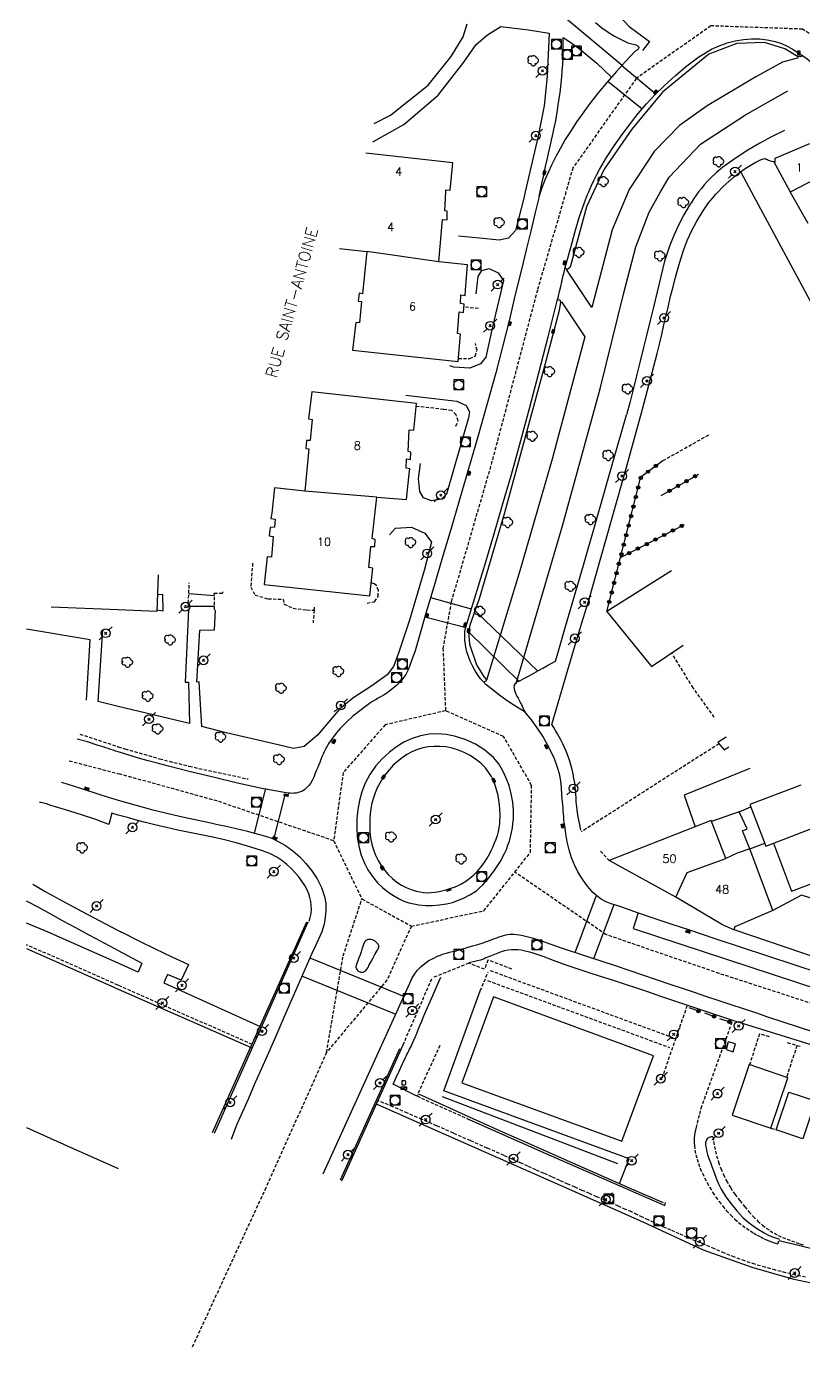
# Model space of a CAD drawing. Header units: millimetres. Extents: x 254999 to 256000, y 142999 to 144000.
# Drawn here: x 255000 to 255118.4, y 143494.7 to 143696.2 of the extents above; entities that cross this region are included whole.
import ezdxf
from ezdxf.enums import TextEntityAlignment as Align

# ---------------------------------------------------------------- set-up
doc = ezdxf.new("R2010")
doc.units = ezdxf.units.MM
doc.linetypes.add('DASHED', pattern=[0.75, 0.5, -0.25])
doc.layers.get('0').update_dxf_attribs({"linetype": 'CONTINUOUS'})
for name, color, linetype in [('W0001', 6, 'DASHED'), ('W0006', 2, 'CONTINUOUS'), ('W0008', 7, 'CONTINUOUS'), ('W0010', 4, 'CONTINUOUS'), ('W0014', 7, 'CONTINUOUS'), ('W0015', 2, 'CONTINUOUS'), ('W0020', 2, 'CONTINUOUS'), ('W0021', 2, 'CONTINUOUS'), ('W0071', 7, 'CONTINUOUS'), ('W0101', 7, 'CONTINUOUS'), ('W0104', 1, 'CONTINUOUS'), ('W0105', 7, 'CONTINUOUS'), ('W0112', 1, 'DASHED'), ('W0120', 7, 'CONTINUOUS'), ('W0214', 2, 'CONTINUOUS'), ('W0300', 7, 'CONTINUOUS'), ('W0323', 7, 'CONTINUOUS'), ('W0333', 7, 'CONTINUOUS'), ('W0401', 7, 'CONTINUOUS'), ('W0420', 7, 'CONTINUOUS'), ('W0438', 7, 'CONTINUOUS'), ('W0473', 7, 'CONTINUOUS'), ('W0511', 5, 'CONTINUOUS'), ('W0989', 7, 'CONTINUOUS'), ('W0991', 7, 'CONTINUOUS'), ('W1102', 7, 'CONTINUOUS')]:
    doc.layers.add(name, color=color, linetype=linetype)
doc.styles.get("Standard").update_dxf_attribs({"font": 'romans.shx', "width": 0.85})

# ---------------------------------------------------------------- blocks, each defined once
blk = doc.blocks.new('T420')
for p, q in [((0.75, 0.75), (-0.75, 0.75)), ((-0.75, 0.75), (-0.75, -0.75)), ((0.75, 0.75), (0.75, -0.75)), ((0.75, -0.75), (-0.75, -0.75))]:
    blk.add_line(p, q)
blk.add_ellipse((0, 0), major_axis=(-0.53, 0.53), ratio=1, start_param=3.926991, end_param=10.210176)
blk = doc.blocks.new('T473')
for p, q in [((-0.166667, 0.166667), (0.166667, -0.166667)), ((-0.166667, -0.166667), (0.166667, 0.166667)), ((0.500001, 0.500001), (1.000002, 1.000002)), ((-1.000002, -1.000002), (-0.500001, -0.500001))]:
    blk.add_line(p, q)
blk.add_ellipse((0, 0), major_axis=(0.471405, 0.471405), ratio=1, start_param=5.4977871438, end_param=11.780972451)
blk = doc.blocks.new('T300')
for p, q in [((-0.8, 0.51), (-0.86, 0.34)), ((-0.86, 0.34), (-0.86, 0.17)), ((-0.86, 0.17), (-0.74, 0.06)), ((-0.69, 0.63), (-0.8, 0.51)), ((-0.8, -0.06), (-0.74, 0.06)), ((-0.74, 0.06), (-0.69, 0.11)), ((-0.57, 0.69), (-0.69, 0.63)), ((-0.46, 0.69), (-0.57, 0.69)), ((-0.29, 0.63), (-0.46, 0.69)), ((-0.29, 0.63), (-0.17, 0.74)), ((-0.23, 0.57), (-0.29, 0.63)), ((-0.17, 0.74), (-0.06, 0.8)), ((-0.06, 0.8), (0.06, 0.8)), ((0.06, 0.8), (0.23, 0.74)), ((0.23, 0.74), (0.34, 0.63)), ((0.34, 0.63), (0.4, 0.51)), ((0.46, 0.46), (0.34, 0.46)), ((0.4, 0.51), (0.4, 0.46)), ((0.57, 0.4), (0.46, 0.46)), ((0.57, 0.4), (0.69, 0.29)), ((0.69, 0.29), (0.74, 0.17)), ((0.74, 0.06), (0.69, -0.17)), ((0.74, 0.17), (0.74, 0.06)), ((-0.8, -0.17), (-0.8, -0.06)), ((-0.8, -0.23), (-0.8, -0.17)), ((-0.74, -0.34), (-0.8, -0.23)), ((-0.69, -0.4), (-0.74, -0.34)), ((-0.51, -0.46), (-0.69, -0.4)), ((-0.4, -0.46), (-0.51, -0.46)), ((-0.4, -0.46), (-0.34, -0.46)), ((-0.34, -0.46), (-0.34, -0.4)), ((-0.34, -0.51), (-0.34, -0.46)), ((-0.29, -0.63), (-0.34, -0.51)), ((-0.17, -0.74), (-0.29, -0.63)), ((-0.06, -0.8), (-0.17, -0.74)), ((0.06, -0.8), (-0.06, -0.8)), ((0.17, -0.74), (0.06, -0.8)), ((0.23, -0.69), (0.17, -0.74)), ((0.29, -0.46), (0.23, -0.46)), ((0.29, -0.63), (0.23, -0.69)), ((0.46, -0.4), (0.29, -0.46)), ((0.34, -0.51), (0.29, -0.63)), ((0.34, -0.51), (0.34, -0.46)), ((0.57, -0.34), (0.46, -0.4)), ((0.63, -0.29), (0.57, -0.34)), ((0.69, -0.17), (0.63, -0.29))]:
    blk.add_line(p, q)
blk = doc.blocks.new('T401')
for p, q in [((-0.3, 0.3), (0, 0.3)), ((-0.3, -0.25), (-0.3, 0.3)), ((-0.3, 0.15), (0, 0.15)), ((-0.3, 0), (0, 0)), ((0, 0.3), (0, -0.25)), ((-0.3, -0.15), (0, -0.15)), ((-0.3, -0.25), (-0.3, -0.3)), ((-0.3, -0.3), (0, -0.3)), ((0, -0.3), (0, -0.25))]:
    blk.add_line(p, q)
blk = doc.blocks.new('T438')
for p, q in [((-0.4, 0.2), (0.4, 0.2)), ((-0.4, -0.2), (-0.4, 0.2)), ((0.15, 1.1), (-0.3, 1.1)), ((-0.3, 1.1), (-0.3, 0.5)), ((-0.3, 0.5), (0.15, 0.5)), ((0.3, 0.65), (0.3, 0.95)), ((0.4, 0.2), (0.4, -0.2))]:
    blk.add_line(p, q)
at = {"flags": 128}
for points in [[(-0.4, -0.2), (0.4, 0.2)], [(0.4, -0.2), (-0.4, -0.2)]]:
    blk.add_lwpolyline(points, dxfattribs=at)
for centre, major_axis, start_param, end_param in [((0.15, 0.95), (0.106, -0.106), 0.785398, 2.356194), ((0.15, 0.65), (0.106, 0.106), 3.926991, 5.497787)]:
    blk.add_ellipse(centre, major_axis=major_axis, ratio=1, start_param=start_param, end_param=end_param)
blk = doc.blocks.new('t323o')
at = {"color": 0, "linetype": 'Continuous'}
for radius in [0.25, 0.15]:
    blk.add_circle((0, 0), radius, dxfattribs=at)

msp = doc.modelspace()

# ---------------------------------------------------------------- linework, layer by layer
at = {"layer": 'W0001'}
for points in [[(255104.29, 143696.32), (255092.93, 143688.3), (255083.28, 143674.69), (255082.21, 143671)], [(255138.42, 143671), (255131.83, 143681.68), (255125, 143691.61), (255118.24, 143695.82), (255104.29, 143696.32)], [(255082.21, 143671), (255077.86, 143656.04), (255070.74, 143629.17), (255064.73, 143608.53), (255063.47, 143601.46), (255063.86, 143591.91)], [(255063.86, 143591.91), (255054.69, 143589.78), (255048.26, 143582.5), (255046.82, 143572.1)], [(255074.41, 143567.32), (255076.8, 143570.32), (255076.98, 143580.54), (255072.72, 143588), (255063.86, 143591.91)], [(255006.53, 143584.29), (255014, 143582.32)], [(255046.82, 143572.1), (255029.05, 143578.16), (255014, 143582.32)], [(255046.82, 143572.1), (255051.12, 143563.22)], [(255058.66, 143559.09), (255069.7, 143561.41), (255074.41, 143567.32)], [(255234.77, 143533.41), (255215.17, 143532.55), (255194.76, 143531.58), (255179.93, 143531.28), (255160.96, 143534.05), (255134.12, 143542.58), (255105.56, 143551.87), (255088.31, 143557.79), (255074.41, 143567.32)], [(255045.73, 143539.83), (255048.26, 143554.56), (255051.12, 143563.22)], [(255051.12, 143563.22), (255058.66, 143559.09)], [(255058.66, 143559.09), (255054.93, 143550.86), (255045.73, 143539.83)], [(255045.73, 143539.83), (255036.48, 143519.21), (255025.16, 143494.69)]]:
    msp.add_lwpolyline(points, dxfattribs=at)
at = {"layer": 'W0006'}
for points in [[(255117.65, 143691.47), (255115.22, 143690.81), (255111.15, 143688.54), (255103.73, 143684.15), (255099.53, 143681.11), (255095.65, 143677.15), (255091.83, 143671.36), (255091.68, 143671)], [(255096.64, 143671), (255097.92, 143673.26), (255102.71, 143678.28), (255109.58, 143682.75), (255116.04, 143686.41)], [(255074.65, 143596.07), (255081.69, 143620.1), (255087.43, 143641), (255091.01, 143655.6), (255092.88, 143662.62), (255094.91, 143667.94), (255096.64, 143671)], [(255091.68, 143671), (255089.26, 143665.23), (255086.15, 143653.4)], [(255086.15, 143653.4), (255082.31, 143659.16)], [(255081.54, 143654.27), (255085.08, 143648.9)], [(255085.08, 143648.9), (255080.11, 143630.25), (255075.17, 143613.23), (255070.09, 143596.59)]]:
    msp.add_lwpolyline(points, dxfattribs=at)
at = {"layer": 'W0008'}
for points in [[(255086.71, 143696.81), (255087.7, 143696.03), (255088.63, 143695.37), (255089.61, 143694.77), (255090.61, 143694.23), (255091.64, 143693.73), (255091.84, 143693.66), (255092.04, 143693.61), (255092.24, 143693.57), (255092.45, 143693.53), (255092.66, 143693.49), (255092.87, 143693.42), (255093.07, 143693.33), (255093.24, 143693.19), (255093.28, 143693.15), (255093.31, 143693.11), (255093.33, 143693.05), (255093.33, 143692.99), (255093.29, 143692.88), (255093.23, 143692.79), (255093.15, 143692.71), (255093.06, 143692.64), (255092.98, 143692.59), (255092.89, 143692.54), (255092.8, 143692.48), (255092.73, 143692.41), (255091.28, 143690.89), (255089.86, 143689.33), (255088.47, 143687.74), (255087.13, 143686.12), (255086.01, 143684.69), (255084.93, 143683.24), (255083.88, 143681.76), (255082.89, 143680.24), (255082.11, 143678.98), (255081.38, 143677.7), (255080.68, 143676.4), (255080.02, 143675.08), (255079.56, 143674.08), (255079.12, 143673.06), (255078.71, 143672.04), (255078.33, 143671)], [(255085.68, 143671), (255086.06, 143671.87), (255086.46, 143672.73), (255086.89, 143673.58), (255087.34, 143674.42), (255088.41, 143676.24), (255089.55, 143678.01), (255090.76, 143679.74), (255092.03, 143681.43), (255093.24, 143682.96), (255094.5, 143684.45), (255095.83, 143685.88), (255097.22, 143687.25), (255098.89, 143688.77), (255100.62, 143690.24), (255102.45, 143691.59), (255104.41, 143692.75), (255105.57, 143693.29), (255106.77, 143693.72), (255108.01, 143694.05), (255109.27, 143694.26), (255110.48, 143694.34), (255111.69, 143694.33), (255112.9, 143694.19), (255114.09, 143693.93), (255115.08, 143693.61), (255116.04, 143693.19), (255116.94, 143692.67), (255117.79, 143692.07)], [(255117.79, 143692.07), (255118.4, 143691.69), (255118.98, 143691.27), (255119.54, 143690.83), (255120.08, 143690.36), (255121.77, 143688.71), (255123.37, 143686.98), (255124.88, 143685.16), (255126.29, 143683.27), (255133.75, 143671)], [(255069.84, 143614.12), (255071.2, 143618.71), (255072.56, 143623.31), (255073.9, 143627.92), (255075.19, 143632.53), (255076.66, 143637.99), (255078.09, 143643.45), (255079.49, 143648.93), (255080.88, 143654.4), (255081.06, 143655.13), (255081.23, 143655.85), (255081.41, 143656.58), (255081.58, 143657.31), (255081.76, 143658.04), (255081.94, 143658.77), (255082.12, 143659.49), (255082.32, 143660.21), (255082.94, 143662.52), (255083.57, 143664.83), (255084.25, 143667.12), (255085.03, 143669.38), (255085.19, 143669.79), (255085.35, 143670.2), (255085.51, 143670.6), (255085.68, 143671)], [(255078.33, 143671), (255078.22, 143670.69)], [(255066.9, 143604.52), (255069.84, 143614.12)], [(255075.98, 143591.69), (255074.67, 143592.5), (255073.4, 143593.35), (255072.15, 143594.25), (255070.94, 143595.19), (255070.48, 143595.56), (255070.03, 143595.94), (255069.6, 143596.35), (255069.21, 143596.79), (255068.74, 143597.42), (255068.32, 143598.08), (255067.95, 143598.77), (255067.63, 143599.48), (255067.36, 143600.18), (255067.13, 143600.9), (255066.96, 143601.63), (255066.84, 143602.37), (255066.82, 143602.64), (255066.8, 143602.91), (255066.79, 143603.18), (255066.8, 143603.45), (255066.81, 143603.72), (255066.83, 143603.99), (255066.86, 143604.25), (255066.9, 143604.52)]]:
    msp.add_lwpolyline(points, dxfattribs=at)
at = {"layer": 'W0010'}
for points in [[(255042.87, 143559.7), (255028.61, 143527.45)], [(255056.86, 143540.4), (255047.8, 143520.37)], [(255097.09, 143516.91), (255091.91, 143519.16), (255086.73, 143521.42), (255081.56, 143523.69), (255076.39, 143525.98), (255072.24, 143527.83), (255068.09, 143529.7), (255063.95, 143531.57), (255059.81, 143533.46)]]:
    msp.add_lwpolyline(points, dxfattribs=at)
at = {"layer": 'W0014'}
for points in [[(255090.78, 143690.29), (255081.86, 143697.75)], [(255052.76, 143678.64), (255057.53, 143681.29), (255062.74, 143685.74), (255066.65, 143690.77), (255068.55, 143693.5), (255070.28, 143694.95), (255072.28, 143696.23), (255076.53, 143695.71), (255079.68, 143695.2), (255079.35, 143688.67), (255078.87, 143684.12), (255077.93, 143679.29), (255076.02, 143671)], [(255052.99, 143681.43), (255055.49, 143682.71), (255061.22, 143687.3), (255064.71, 143691.63), (255066.55, 143694.67), (255067.18, 143696.62)], [(255078.27, 143671), (255078.55, 143672.29), (255078.82, 143673.58), (255079.1, 143674.86), (255079.38, 143676.15), (255079.54, 143676.84), (255079.7, 143677.52), (255079.86, 143678.21), (255080.02, 143678.89), (255080.18, 143679.58), (255080.34, 143680.27), (255080.48, 143680.96), (255080.61, 143681.65), (255080.87, 143683.13), (255081.1, 143684.62), (255081.31, 143686.11), (255081.48, 143687.6), (255081.58, 143688.55), (255081.66, 143689.49), (255081.72, 143690.44), (255081.77, 143691.39), (255081.79, 143692.18), (255081.8, 143692.98), (255081.8, 143693.77), (255081.78, 143694.56)], [(255081.78, 143694.56), (255082.49, 143694.1), (255083.18, 143693.62), (255083.86, 143693.12), (255084.53, 143692.6), (255085.73, 143691.62), (255086.9, 143690.61), (255088.04, 143689.56), (255089.16, 143688.49)], [(255115.54, 143680.37), (255113.64, 143679.43), (255111.77, 143678.43), (255109.95, 143677.35), (255108.17, 143676.21), (255107.14, 143675.5), (255106.12, 143674.76), (255105.15, 143673.97), (255104.23, 143673.11), (255103.75, 143672.61), (255103.29, 143672.09), (255102.85, 143671.55), (255102.42, 143671)], [(255105.39, 143671), (255106.19, 143671.82), (255107.04, 143672.6), (255107.91, 143673.34), (255108.81, 143674.05), (255109.54, 143674.57), (255110.29, 143675.05), (255111.07, 143675.48), (255111.87, 143675.88), (255112.01, 143675.94), (255112.16, 143676.01), (255112.32, 143676.06), (255112.48, 143676.08), (255112.56, 143676.07), (255112.65, 143676.05), (255112.72, 143676.01), (255112.8, 143675.98), (255112.87, 143675.94), (255112.94, 143675.9), (255113.01, 143675.86), (255113.08, 143675.83), (255113.35, 143675.75), (255113.61, 143675.68), (255113.88, 143675.62), (255114.15, 143675.57)], [(255076.02, 143671), (255075.8, 143670.05), (255074.54, 143665.13), (255073.47, 143663.98), (255072.05, 143663.63), (255069.02, 143663.95), (255065.83, 143664.24)], [(255078.14, 143670.36), (255078.27, 143671)], [(255080.06, 143589.83), (255080.67, 143591.91), (255081.29, 143593.99), (255081.91, 143596.07), (255082.52, 143598.15), (255083.59, 143601.74), (255084.66, 143605.33), (255085.73, 143608.93), (255086.77, 143612.53), (255089.17, 143620.97), (255091.54, 143629.42), (255093.86, 143637.88), (255096.1, 143646.36), (255096.47, 143647.81), (255096.81, 143649.26), (255097.15, 143650.72), (255097.48, 143652.18), (255097.82, 143653.64), (255098.17, 143655.09), (255098.53, 143656.54), (255098.92, 143657.99), (255099.32, 143659.41), (255099.72, 143660.83), (255100.17, 143662.25), (255100.71, 143663.62), (255101.4, 143665.11), (255102.15, 143666.57), (255103, 143667.98), (255103.95, 143669.32), (255104.29, 143669.76), (255104.65, 143670.18), (255105.01, 143670.59), (255105.39, 143671)], [(255102.42, 143671), (255102.07, 143670.51), (255101.72, 143670.01), (255101.39, 143669.5), (255101.06, 143668.99), (255100.18, 143667.49), (255099.37, 143665.95), (255098.64, 143664.36), (255097.99, 143662.75), (255097.24, 143660.46), (255096.65, 143658.13), (255096.13, 143655.78), (255095.57, 143653.45), (255095.05, 143651.4), (255094.54, 143649.34), (255094.04, 143647.28), (255093.53, 143645.22), (255093.03, 143643.17), (255092.51, 143641.11), (255091.98, 143639.06), (255091.44, 143637.01)], [(255078.22, 143670.69), (255077.54, 143667.86), (255076.86, 143665.03), (255076.17, 143662.2), (255075.48, 143659.36), (255074.5, 143655.37), (255073.54, 143651.38), (255072.55, 143647.39), (255071.51, 143643.42), (255070.17, 143638.53), (255068.77, 143633.65), (255067.35, 143628.79), (255065.92, 143623.92), (255064.65, 143619.54), (255063.36, 143615.17), (255062.07, 143610.79), (255060.76, 143606.42), (255060.25, 143604.63), (255059.75, 143602.83), (255059.22, 143601.04), (255058.59, 143599.28), (255058.35, 143598.66), (255058.1, 143598.04), (255057.8, 143597.44), (255057.43, 143596.87), (255056.97, 143596.32), (255056.45, 143595.82), (255055.89, 143595.36), (255055.33, 143594.92), (255054.91, 143594.62), (255054.49, 143594.34), (255054.05, 143594.08), (255053.61, 143593.82), (255053.17, 143593.57), (255052.73, 143593.31), (255052.3, 143593.03), (255051.88, 143592.74), (255050.81, 143591.92), (255049.76, 143591.07), (255048.75, 143590.18), (255047.81, 143589.21), (255047.2, 143588.49), (255046.63, 143587.74), (255046.1, 143586.96), (255045.62, 143586.15), (255045.4, 143585.74), (255045.21, 143585.32), (255045.03, 143584.89), (255044.86, 143584.46), (255044.69, 143584.03), (255044.53, 143583.59), (255044.36, 143583.16), (255044.17, 143582.74), (255043.97, 143582.26), (255043.77, 143581.78), (255043.55, 143581.3), (255043.27, 143580.85), (255043.01, 143580.52), (255042.73, 143580.2), (255042.41, 143579.92), (255042.05, 143579.68), (255041.74, 143579.54), (255041.41, 143579.44), (255041.08, 143579.37), (255040.74, 143579.33), (255040.46, 143579.32), (255040.17, 143579.34), (255039.88, 143579.37), (255039.6, 143579.42), (255035.86, 143580.07), (255032.16, 143580.88), (255028.47, 143581.78), (255024.8, 143582.68), (255023.23, 143583.06), (255021.67, 143583.45), (255020.12, 143583.85), (255018.57, 143584.28), (255017.42, 143584.61), (255016.28, 143584.95), (255015.14, 143585.3), (255014, 143585.66)], [(255068.53, 143655.48), (255068.82, 143658.1), (255069.4, 143659.05), (255070.51, 143659.35), (255071.9, 143658.67), (255072.69, 143657.49), (255071.04, 143650.45), (255069.98, 143645.83), (255069.17, 143644.81), (255067.55, 143644.14), (255065.15, 143644.27), (255064.52, 143644.49)], [(255057.81, 143640.02), (255065.59, 143639.13), (255067.02, 143638.45), (255067.51, 143637.48), (255067.38, 143636.57), (255065.2, 143628.98), (255064, 143624.91), (255063.26, 143624.17), (255061.71, 143623.91), (255060.53, 143624.37), (255059.95, 143625.36), (255059.75, 143627.29), (255060.04, 143629.61)], [(255080.61, 143599.46), (255081.13, 143601.22), (255081.64, 143602.98), (255082.16, 143604.74), (255082.67, 143606.5), (255084.87, 143614.13), (255087.07, 143621.75), (255089.26, 143629.38), (255091.44, 143637.01)], [(255055.32, 143618.71), (255056.26, 143619.73), (255058.66, 143619.9), (255060.7, 143618.97), (255061.71, 143617.6), (255060.6, 143613.31), (255058.39, 143605.7), (255056.65, 143600.52), (255055.91, 143598.68), (255054.95, 143597.39), (255052.63, 143595.7), (255049.76, 143593.81), (255047.73, 143592.17), (255044.37, 143588.21), (255042.32, 143586.45), (255040.72, 143586.16), (255037.48, 143586.92), (255030.42, 143588.55), (255026.71, 143589.53), (255026.34, 143596.3), (255025.96, 143596.29), (255026.44, 143604.19), (255028.67, 143604.27), (255028.82, 143607.24)], [(255024.7, 143607.3), (255024.17, 143596.28), (255024.67, 143596.25), (255024.87, 143589.99), (255014, 143592.58)], [(255014, 143592.58), (255010.92, 143593.31), (255011.64, 143604.27)], [(255075.18, 143596.46), (255075.89, 143596.86), (255076.61, 143597.25), (255077.32, 143597.64), (255078.03, 143598.04), (255078.68, 143598.39), (255079.32, 143598.75), (255079.96, 143599.11), (255080.61, 143599.46)], [(255075.18, 143596.46), (255074.91, 143596.4), (255074.66, 143596.26), (255074.46, 143596.06), (255074.32, 143595.82), (255074.26, 143595.54), (255074.3, 143595.26), (255074.38, 143595), (255074.46, 143594.76), (255074.59, 143594.44), (255074.75, 143594.13), (255074.92, 143593.84), (255075.08, 143593.55), (255075.2, 143593.32), (255075.31, 143593.08), (255075.42, 143592.85), (255075.52, 143592.62), (255075.63, 143592.38), (255075.74, 143592.15), (255075.85, 143591.92), (255075.98, 143591.69)], [(255120.98, 143551.84), (255116.97, 143553.17), (255112.96, 143554.5), (255108.95, 143555.83), (255104.94, 143557.16), (255100.93, 143558.5), (255098.38, 143559.35), (255095.83, 143560.2), (255093.29, 143561.06), (255090.75, 143561.96), (255089.95, 143562.23), (255089.13, 143562.49), (255088.32, 143562.8), (255087.57, 143563.2), (255086.92, 143563.68), (255086.33, 143564.22), (255085.8, 143564.81), (255085.3, 143565.43), (255084.63, 143566.38), (255084.03, 143567.37), (255083.51, 143568.41), (255083.07, 143569.48), (255082.69, 143570.69), (255082.42, 143571.92), (255082.21, 143573.16), (255082.02, 143574.4), (255081.96, 143574.86), (255081.91, 143575.31), (255081.87, 143575.77), (255081.83, 143576.22), (255081.8, 143576.68), (255081.77, 143577.13), (255081.73, 143577.59), (255081.69, 143578.04), (255081.6, 143579.1), (255081.53, 143580.17), (255081.41, 143581.23), (255081.21, 143582.28), (255080.87, 143583.44), (255080.46, 143584.57), (255079.97, 143585.67), (255079.42, 143586.74), (255078.67, 143588.05), (255077.84, 143589.31), (255076.94, 143590.53), (255075.98, 143591.69)], [(255084.5, 143573.72), (255084.31, 143574.6), (255084.14, 143575.48), (255083.99, 143576.37), (255083.86, 143577.26), (255083.82, 143577.63), (255083.79, 143578.01), (255083.77, 143578.38), (255083.75, 143578.75), (255083.73, 143579.12), (255083.71, 143579.49), (255083.68, 143579.87), (255083.64, 143580.24), (255083.55, 143580.92), (255083.44, 143581.6), (255083.31, 143582.28), (255083.15, 143582.96), (255082.96, 143583.67), (255082.75, 143584.37), (255082.51, 143585.07), (255082.24, 143585.76), (255082, 143586.32), (255081.74, 143586.87), (255081.46, 143587.4), (255081.18, 143587.94), (255080.91, 143588.42), (255080.64, 143588.89), (255080.35, 143589.36), (255080.06, 143589.83)], [(255014, 143585.66), (255013.62, 143585.78), (255013.23, 143585.9), (255012.85, 143586.03), (255012.47, 143586.15), (255012.09, 143586.27), (255011.71, 143586.39), (255011.32, 143586.51), (255010.94, 143586.63), (255009.28, 143587.16), (255007.72, 143587.56)], [(255005.34, 143581.02), (255005.34, 143581.02), (255005.34, 143581.02), (255008.26, 143580.09), (255011.35, 143579.12), (255012.01, 143578.91), (255012.67, 143578.71), (255013.34, 143578.51), (255014, 143578.31)], [(255014, 143578.31), (255015.26, 143577.94), (255016.53, 143577.57), (255017.8, 143577.22), (255019.08, 143576.88), (255021.2, 143576.35), (255023.34, 143575.87), (255025.48, 143575.4), (255027.62, 143574.92), (255028.49, 143574.72), (255029.36, 143574.53), (255030.23, 143574.35), (255031.1, 143574.16), (255031.97, 143573.97), (255032.84, 143573.77), (255033.71, 143573.55), (255034.57, 143573.32), (255035.5, 143573.06), (255036.45, 143572.79), (255037.38, 143572.47), (255038.27, 143572.06), (255039.46, 143571.35), (255040.58, 143570.55), (255041.64, 143569.65), (255042.59, 143568.65), (255043.49, 143567.51), (255044.29, 143566.3), (255044.95, 143564.99), (255045.42, 143563.6), (255045.6, 143562.54), (255045.62, 143561.47), (255045.53, 143560.42), (255045.35, 143559.38), (255045, 143558.21), (255044.52, 143557.09), (255043.99, 143556), (255043.49, 143554.91), (255042.79, 143553.28), (255042.08, 143551.65), (255041.37, 143550.02), (255040.65, 143548.4)], [(255013, 143576.28), (255012.57, 143574.59)], [(255014, 143576), (255013, 143576.28)], [(255043.1, 143559.82), (255043.26, 143560.41), (255043.37, 143561), (255043.42, 143561.61), (255043.41, 143562.21), (255043.34, 143562.83), (255043.2, 143563.43), (255043.01, 143564.02), (255042.78, 143564.6), (255042.41, 143565.3), (255041.98, 143565.96), (255041.49, 143566.58), (255040.98, 143567.18), (255040.34, 143567.85), (255039.66, 143568.49), (255038.94, 143569.07), (255038.16, 143569.58), (255037.09, 143570.13), (255035.97, 143570.57), (255034.83, 143570.93), (255033.69, 143571.27), (255031.94, 143571.77), (255030.18, 143572.22), (255028.41, 143572.62), (255026.64, 143573), (255024.86, 143573.36), (255023.09, 143573.73), (255021.32, 143574.12), (255019.55, 143574.54), (255018.16, 143574.89), (255016.77, 143575.25), (255015.38, 143575.62), (255014, 143576)], [(255058.4, 143550.4), (255058.71, 143551.11), (255059.13, 143551.76), (255059.61, 143552.36), (255060.13, 143552.91), (255060.7, 143553.4), (255061.32, 143553.82), (255061.98, 143554.17), (255062.65, 143554.49), (255063.1, 143554.68), (255063.55, 143554.84), (255064.02, 143554.98), (255064.49, 143555.1), (255064.95, 143555.21), (255065.42, 143555.33), (255065.89, 143555.45), (255066.35, 143555.58), (255067.17, 143555.82), (255067.98, 143556.06), (255068.79, 143556.3), (255069.6, 143556.56), (255069.95, 143556.68), (255070.3, 143556.8), (255070.65, 143556.93), (255070.99, 143557.06), (255071.34, 143557.19), (255071.68, 143557.32), (255072.03, 143557.44), (255072.39, 143557.55), (255072.71, 143557.64), (255073.04, 143557.74), (255073.37, 143557.81), (255073.71, 143557.85), (255074.2, 143557.86), (255074.68, 143557.82), (255075.16, 143557.75), (255075.63, 143557.66), (255077.08, 143557.3), (255078.5, 143556.84), (255079.91, 143556.33), (255081.32, 143555.85), (255085.5, 143554.47), (255089.69, 143553.08), (255093.87, 143551.67), (255098.04, 143550.25), (255099.9, 143549.62), (255101.76, 143549), (255103.63, 143548.38), (255105.49, 143547.77), (255107.36, 143547.16), (255109.22, 143546.53), (255111.08, 143545.9), (255112.93, 143545.24)], [(255096.67, 143548.37), (255094.84, 143549.01), (255093, 143549.63), (255091.16, 143550.24), (255089.31, 143550.84), (255087.46, 143551.43), (255085.61, 143552.03), (255083.77, 143552.63), (255081.92, 143553.25), (255080.32, 143553.84), (255078.72, 143554.46), (255077.08, 143555.02), (255075.4, 143555.41), (255074.9, 143555.47), (255074.4, 143555.49), (255073.9, 143555.47), (255073.4, 143555.41), (255072.87, 143555.3), (255072.35, 143555.14), (255071.85, 143554.96), (255071.34, 143554.78), (255071.07, 143554.68), (255070.8, 143554.57), (255070.54, 143554.46), (255070.28, 143554.35), (255070.01, 143554.23), (255069.75, 143554.12), (255069.48, 143554.02), (255069.2, 143553.92), (255068.76, 143553.79), (255068.32, 143553.67), (255067.87, 143553.57), (255067.42, 143553.49)], [(255045.24, 143521.33), (255045.24, 143521.33), (255054.68, 143542.11), (255058.4, 143550.4)], [(255040.65, 143548.4), (255039.4, 143545.53), (255038.14, 143542.65), (255036.89, 143539.78), (255035.62, 143536.91), (255034.72, 143534.87), (255033.82, 143532.83), (255032.91, 143530.79), (255032.01, 143528.76), (255031.2, 143526.57)], [(255126.81, 143538.75), (255107.64, 143544.69), (255096.67, 143548.37)], [(255112.93, 143545.24), (255126.8, 143540.72)]]:
    msp.add_lwpolyline(points, dxfattribs=at)
msp.add_lwpolyline([(255068.71, 143567.47), (255069.25, 143568.09), (255069.74, 143568.75), (255070.19, 143569.44), (255070.59, 143570.16), (255070.86, 143570.7), (255071.11, 143571.24), (255071.35, 143571.79), (255071.57, 143572.35), (255071.76, 143572.92), (255071.93, 143573.5), (255072.05, 143574.09), (255072.14, 143574.69), (255072.21, 143576.14), (255072.11, 143577.59), (255071.86, 143579.02), (255071.48, 143580.42), (255071.2, 143581.17), (255070.85, 143581.89), (255070.43, 143582.57), (255069.94, 143583.21), (255069.23, 143583.92), (255068.44, 143584.55), (255067.6, 143585.1), (255066.71, 143585.56), (255065.82, 143585.93), (255064.9, 143586.2), (255063.95, 143586.39), (255062.99, 143586.49), (255062.13, 143586.49), (255061.26, 143586.41), (255060.41, 143586.25), (255059.58, 143586), (255058.75, 143585.66), (255057.97, 143585.23), (255057.23, 143584.73), (255056.53, 143584.18), (255055.89, 143583.61), (255055.3, 143582.98), (255054.76, 143582.31), (255054.26, 143581.61), (255053.83, 143580.9), (255053.46, 143580.17), (255053.14, 143579.41), (255052.87, 143578.63), (255052.65, 143577.82), (255052.49, 143576.99), (255052.38, 143576.16), (255052.32, 143575.32), (255052.31, 143574.38), (255052.35, 143573.44), (255052.45, 143572.5), (255052.64, 143571.58), (255052.89, 143570.73), (255053.21, 143569.9), (255053.59, 143569.1), (255054.05, 143568.34), (255054.56, 143567.62), (255055.13, 143566.95), (255055.76, 143566.33), (255056.45, 143565.77), (255057.14, 143565.33), (255057.86, 143564.96), (255058.62, 143564.65), (255059.39, 143564.41), (255059.94, 143564.29), (255060.5, 143564.21), (255061.07, 143564.18), (255061.63, 143564.19), (255062.26, 143564.25), (255062.89, 143564.36), (255063.51, 143564.5), (255064.12, 143564.67), (255064.68, 143564.85), (255065.24, 143565.04), (255065.78, 143565.26), (255066.31, 143565.54), (255066.96, 143565.95), (255067.58, 143566.42), (255068.16, 143566.92)], close=True, dxfattribs=at)
at = {"layer": 'W0015'}
for points in [[(255069.55, 143565.4), (255070.51, 143566.49), (255071.4, 143567.64), (255072.2, 143568.86), (255072.87, 143570.15), (255073.14, 143570.78), (255073.38, 143571.41), (255073.59, 143572.06), (255073.78, 143572.71), (255073.93, 143573.38), (255074.05, 143574.05), (255074.14, 143574.72), (255074.2, 143575.4), (255074.21, 143576.7), (255074.11, 143577.99), (255073.89, 143579.27), (255073.54, 143580.52), (255073.12, 143581.66), (255072.62, 143582.78), (255071.97, 143583.84), (255071.17, 143584.78), (255069.87, 143585.9), (255068.41, 143586.81), (255066.86, 143587.52), (255065.24, 143588.05), (255063.96, 143588.3), (255062.66, 143588.4), (255061.35, 143588.34), (255060.06, 143588.11), (255058.77, 143587.71), (255057.53, 143587.14), (255056.38, 143586.44), (255055.3, 143585.62), (255054.19, 143584.59), (255053.2, 143583.45), (255052.33, 143582.2), (255051.61, 143580.87), (255051.09, 143579.57), (255050.73, 143578.23), (255050.5, 143576.86), (255050.37, 143575.48), (255050.34, 143574.08), (255050.42, 143572.67), (255050.64, 143571.27), (255051.01, 143569.91), (255051.46, 143568.76), (255052.04, 143567.67), (255052.73, 143566.64), (255053.51, 143565.69), (255054.25, 143564.95), (255055.05, 143564.3), (255055.91, 143563.73), (255056.82, 143563.23), (255057.53, 143562.91), (255058.27, 143562.65), (255059.02, 143562.46), (255059.79, 143562.34), (255060.84, 143562.24), (255061.9, 143562.24), (255062.96, 143562.32), (255064.01, 143562.49), (255064.93, 143562.71), (255065.83, 143563.02), (255066.7, 143563.39), (255067.55, 143563.83), (255068.09, 143564.17), (255068.61, 143564.54), (255069.09, 143564.96)], [(255052.24, 143553.17), (255052.53, 143553.71), (255052.82, 143554.23), (255053.1, 143554.76), (255053.39, 143555.29), (255053.43, 143555.35), (255053.46, 143555.4), (255053.5, 143555.46), (255053.54, 143555.52), (255053.57, 143555.57), (255053.61, 143555.63), (255053.63, 143555.69), (255053.65, 143555.76), (255053.67, 143555.81), (255053.68, 143555.86), (255053.69, 143555.91), (255053.69, 143555.97), (255053.69, 143556.02), (255053.69, 143556.08), (255053.68, 143556.13), (255053.67, 143556.18), (255053.6, 143556.32), (255053.52, 143556.45), (255053.41, 143556.56), (255053.3, 143556.65), (255053.12, 143556.78), (255052.92, 143556.89), (255052.71, 143556.97), (255052.5, 143557.03), (255052.38, 143557.05), (255052.26, 143557.06), (255052.15, 143557.06), (255052.03, 143557.03), (255051.92, 143557), (255051.82, 143556.95), (255051.72, 143556.89), (255051.64, 143556.81), (255051.4, 143556.43), (255051.24, 143555.99), (255051.13, 143555.56), (255051.01, 143555.14), (255050.83, 143554.69), (255050.65, 143554.23), (255050.48, 143553.77), (255050.32, 143553.3), (255050.28, 143553.18), (255050.24, 143553.06), (255050.21, 143552.94), (255050.21, 143552.81), (255050.24, 143552.67), (255050.3, 143552.55), (255050.38, 143552.44), (255050.46, 143552.34), (255050.57, 143552.25), (255050.69, 143552.17), (255050.83, 143552.11), (255050.96, 143552.06), (255051.03, 143552.05), (255051.1, 143552.05), (255051.17, 143552.05), (255051.24, 143552.06), (255051.33, 143552.09), (255051.43, 143552.12), (255051.51, 143552.16), (255051.6, 143552.22), (255051.72, 143552.33), (255051.82, 143552.46), (255051.92, 143552.59), (255052.01, 143552.73), (255052.04, 143552.78), (255052.07, 143552.84), (255052.1, 143552.89), (255052.13, 143552.95), (255052.16, 143553.01), (255052.18, 143553.06), (255052.21, 143553.12)]]:
    msp.add_lwpolyline(points, close=True, dxfattribs=at)
at = {"layer": 'W0020'}
for points in [[(255095.95, 143685.88), (255090.73, 143690.24)], [(255088.62, 143687.89), (255093.84, 143683.65)], [(255061.57, 143609.16), (255067.79, 143607.46)], [(255077.92, 143597.97), (255068.36, 143607.16)], [(255067, 143604.58), (255060.69, 143606.19)], [(255067.38, 143603.93), (255075.07, 143596.38)], [(255034.73, 143573.28), (255036.48, 143580.06)], [(255037.7, 143572.3), (255039.38, 143578.89)], [(255083.63, 143555.08), (255086.84, 143563.66)], [(255086.46, 143554.15), (255089.55, 143562.39)], [(255043.2, 143554.26), (255057.59, 143548.35)], [(255056.35, 143545.59), (255041.99, 143551.48)]]:
    msp.add_lwpolyline(points, dxfattribs=at)
at = {"layer": 'W0021'}
for points in [[(255075.17, 143740.86), (255078.8, 143733.44), (255081.48, 143725.92), (255084.03, 143715.33), (255085.15, 143708.7), (255087.3, 143702.16), (255089.59, 143698.61), (255091.85, 143696.2), (255094.96, 143693.96)], [(255094.96, 143693.96), (255093.86, 143692.58)], [(255093.22, 143561.12), (255092.44, 143558.73), (255120.89, 143549.36), (255121.48, 143551.69)]]:
    msp.add_lwpolyline(points, dxfattribs=at)
at = {"layer": 'W0071'}
for points in [[(255012.57, 143574.59), (255010.55, 143575.32), (255008.52, 143576.01), (255006.47, 143576.64), (255004.41, 143577.28), (255003.73, 143577.49), (255003.04, 143577.72), (255002.45, 143577.89), (255002.21, 143577.92), (255001.99, 143577.91), (255001.99, 143577.91), (255001.99, 143577.91)], [(255000.98, 143565.5), (255000.98, 143565.5), (255001.6, 143565.1), (255002.87, 143564.38), (255005.63, 143562.85), (255008.41, 143561.35), (255011.2, 143559.87), (255014, 143558.41)], [(255000, 143562.95), (255000.18, 143562.84), (255001.72, 143562.02), (255003.64, 143560.95), (255005.56, 143559.9), (255007.49, 143558.86), (255009.42, 143557.82), (255010.57, 143557.2), (255011.71, 143556.58), (255012.86, 143555.97), (255014, 143555.35)], [(255014, 143553.44), (255010.44, 143555.02), (255006.87, 143556.6), (255003.3, 143558.17), (255000, 143559.52)], [(255014, 143558.41), (255014.16, 143558.33), (255014.32, 143558.25), (255014.48, 143558.17), (255014.64, 143558.09), (255017.13, 143556.83), (255019.64, 143555.61), (255022.16, 143554.4), (255024.69, 143553.23)], [(255014, 143555.35), (255017.59, 143553.44)], [(255017.03, 143552.08), (255014, 143553.44)], [(255017.59, 143553.44), (255017.03, 143552.07)], [(255024.69, 143553.22), (255023.58, 143550.86)], [(255021.51, 143551.69), (255020.96, 143550.46)], [(255020.96, 143550.46), (255035.64, 143543.76)], [(255023.58, 143550.86), (255021.51, 143551.69)], [(255059.5, 143533.18), (255055.88, 143534.98)], [(255067.12, 143529.75), (255079.17, 143524.41), (255097.27, 143516.48), (255097.4, 143516.97)], [(255114.69, 143511.17), (255115.74, 143510.9), (255116.79, 143510.63), (255117.84, 143510.38), (255118.89, 143510.13), (255120.8, 143509.71), (255122.7, 143509.3), (255124.61, 143508.9), (255126.52, 143508.53)]]:
    msp.add_lwpolyline(points, dxfattribs=at)
at = {"layer": 'W0101'}
for points in [[(255119.35, 143678.33), (255114.05, 143676.1), (255114.07, 143675.62), (255113.91, 143675.57), (255116.4, 143671)], [(255063.91, 143671), (255063.93, 143671.3), (255064.59, 143671.26), (255064.96, 143675.43), (255051.74, 143676.89)], [(255062.84, 143660.33), (255063.38, 143666.81), (255064.13, 143666.77), (255064.11, 143668.05), (255063.78, 143668.11), (255063.91, 143671)], [(255116.4, 143671), (255116.4, 143670.98), (255116.4, 143670.99)], [(255116.4, 143670.99), (255119.09, 143666.22)], [(255047.73, 143662.4), (255051.89, 143661.93)], [(255051.89, 143661.93), (255051.21, 143655.49), (255050.69, 143655.58), (255050.53, 143654.34), (255051.07, 143654.3), (255050.74, 143651.04), (255050.18, 143651.08), (255049.69, 143646.86)], [(255049.69, 143646.86), (255065.79, 143645.14), (255066.16, 143649.34), (255065.71, 143649.4), (255065.92, 143652.71), (255066.62, 143652.63), (255066.69, 143653.9), (255066.14, 143654.01), (255066.21, 143655.3), (255066.88, 143655.21), (255066.9, 143656.01), (255066.91, 143656.01), (255067.23, 143659.91), (255062.84, 143660.33)], [(255053.39, 143624.46), (255057.91, 143624.14), (255058.31, 143628.01), (255058.4, 143628.81), (255057.85, 143628.91), (255057.93, 143630.33), (255058.55, 143630.2), (255058.6, 143631.34), (255058.18, 143631.42), (255058.33, 143634.74), (255059.03, 143634.68), (255059.43, 143638.76), (255043.47, 143640.54), (255042.99, 143636.4), (255043.55, 143636.33), (255043.25, 143633.13), (255042.68, 143633.12), (255042.55, 143631.88), (255043.04, 143631.83), (255042.4, 143625.41)], [(255042.4, 143625.41), (255037.79, 143625.9), (255037.39, 143622.06), (255037.26, 143621.22), (255037.9, 143621.14), (255037.81, 143619.89), (255037.14, 143619.87), (255036.98, 143618.57), (255037.61, 143618.47), (255037.32, 143615.32), (255036.7, 143615.37), (255036.21, 143611.16)], [(255036.21, 143611.16), (255052.34, 143609.45), (255052.76, 143613.64), (255052.18, 143613.76), (255052.48, 143616.95), (255053.08, 143616.94), (255053.16, 143618.02), (255052.67, 143618.16), (255053.39, 143624.46)], [(255020.05, 143612.66), (255019.86, 143607.07), (255014, 143607.28)], [(255014, 143607.28), (255003.79, 143607.69)], [(255009.13, 143593.52), (255009.69, 143602.75), (255000, 143604.36)], [(255106.56, 143569.39), (255104.35, 143575.21), (255088.82, 143569.07)], [(255113.75, 143561.49), (255110.24, 143570.86), (255108.29, 143570.19), (255106.56, 143569.39)], [(255098.94, 143563.5), (255088.82, 143569.07)], [(255107.82, 143558.53), (255106.07, 143559.3), (255098.94, 143563.5)], [(255132.1, 143557.73), (255131.12, 143559.69), (255118.12, 143563.82), (255113.75, 143561.49)], [(255126.24, 143552.27), (255126.24, 143552.26), (255107.83, 143558.53), (255107.82, 143558.53)]]:
    msp.add_lwpolyline(points, dxfattribs=at)
at = {"layer": 'W0104'}
for points in [[(255098.3, 143613.23), (255088.45, 143607.05), (255095.26, 143598.64), (255100.09, 143601.91)], [(255019.86, 143607.28), (255020.83, 143607.15), (255020.8, 143609.64), (255019.94, 143609.61)], [(255106.63, 143587.89), (255105.38, 143587.09), (255106.32, 143585.95), (255107.03, 143586.41)], [(255110.24, 143583.09), (255100.23, 143579.06), (255101.89, 143574.24)], [(255118, 143580.58), (255110.26, 143577.6)], [(255110.26, 143577.6), (255112.69, 143571.28), (255122.83, 143575.18), (255121.14, 143579.55)], [(255108.6, 143576.53), (255104.42, 143575.03)], [(255110.24, 143570.86), (255109.11, 143573.62), (255109.84, 143573.94), (255108.68, 143576.41), (255108.6, 143576.55), (255108.6, 143576.53), (255110.39, 143577.25)], [(255110.25, 143570.85), (255112.51, 143571.75)], [(255113.82, 143571.71), (255116.57, 143564.42), (255127.42, 143568.46), (255127.9, 143567.22)], [(255114.26, 143528.02), (255116.2, 143533.79), (255120.23, 143532.44)], [(255120.23, 143532.44), (255118.29, 143526.67), (255114.26, 143528.02)]]:
    msp.add_lwpolyline(points, dxfattribs=at)
msp.add_lwpolyline([(255113.46, 143528.27), (255116.05, 143535.98), (255110.14, 143537.97), (255107.55, 143530.25)], close=True, dxfattribs=at)
at = {"layer": 'W0105'}
for points in [[(255028.64, 143609.45), (255024.73, 143609.76)], [(255028.67, 143607.79), (255024.63, 143607.82)]]:
    msp.add_lwpolyline(points, dxfattribs=at)
at = {"layer": 'W0112'}
for points in [[(255068.88, 143653.23), (255066.67, 143653.44)], [(255065.83, 143645.62), (255067.57, 143645.61), (255068.37, 143645.99), (255068.66, 143646.86), (255068.43, 143647.9)], [(255065.41, 143635.3), (255065.77, 143636.11), (255065.47, 143637.05), (255064.82, 143637.67), (255063.57, 143637.85), (255059.39, 143638.32)], [(255097, 143630.04), (255104.08, 143634.04)], [(255034.47, 143614.42), (255034.18, 143610.77), (255034.83, 143609.55), (255036.83, 143608.98), (255039.11, 143608.9), (255039.25, 143608.14), (255040.64, 143607.53), (255042.74, 143607.3), (255043.87, 143607.23), (255043.92, 143607.96)], [(255024.62, 143607.58), (255024.82, 143611.41)], [(255051.91, 143608.33), (255053.06, 143608.54), (255053.58, 143609.34), (255053.65, 143610.26), (255053.38, 143610.95), (255053.01, 143611.26), (255052.54, 143611.4)], [(255028.68, 143607.28), (255028.63, 143609.85), (255029.94, 143609.82), (255029.93, 143610.06)], [(255043.87, 143607.23), (255043.67, 143605.34)], [(255104.82, 143590.95), (255101.59, 143595.4), (255098.34, 143600.72)], [(255008.12, 143588.36), (255014, 143586.44)], [(255014, 143586.44), (255015.01, 143586.11), (255020.3, 143584.59), (255024.81, 143583.45), (255033.78, 143581.52)], [(255105.54, 143586.89), (255084.56, 143573.46)], [(255087.49, 143570.52), (255088.82, 143569.07)], [(255014, 143550.06), (255013.95, 143550.09), (255000, 143556.25)], [(255073.99, 143552.53), (255070.32, 143553.92), (255069.81, 143552.51), (255067.42, 143553.42), (255061.83, 143551.19)], [(255069.13, 143549.23), (255070.37, 143552.07)], [(255070.66, 143552.32), (255098.54, 143542.08)], [(255034.42, 143541.03), (255014, 143550.06)], [(255057.39, 143540.98), (255061.83, 143551.19)], [(255070.28, 143550.78), (255098, 143540.59)], [(255096.87, 143535.91), (255100.68, 143546.91)], [(255107.49, 143544.44), (255102.88, 143531.6)], [(255111.7, 143542.65), (255110.19, 143537.95)], [(255113.22, 143542.22), (255111.69, 143542.65)], [(255062.98, 143540.91), (255059.52, 143533.19), (255067.14, 143529.75)], [(255117.41, 143540.87), (255115.83, 143536.05)], [(255117.91, 143540.71), (255115.96, 143541.31)], [(255118.73, 143505.56), (255117.22, 143505.89), (255115.72, 143506.25), (255114.15, 143506.65), (255112.58, 143507.08), (255111.01, 143507.53), (255109.47, 143508.04), (255107.91, 143508.61), (255106.37, 143509.24), (255104.84, 143509.89), (255103.31, 143510.54), (255102.03, 143511.08), (255100.75, 143511.61), (255099.47, 143512.16), (255098.2, 143512.72), (255097.34, 143513.1), (255096.47, 143513.5), (255095.61, 143513.9), (255094.76, 143514.3), (255093.9, 143514.71), (255093.04, 143515.11), (255092.18, 143515.51), (255091.31, 143515.9), (255090.22, 143516.39), (255089.12, 143516.88), (255088.02, 143517.36), (255086.92, 143517.84), (255085.82, 143518.32), (255084.71, 143518.8), (255083.61, 143519.28), (255082.52, 143519.77), (255081.3, 143520.31), (255080.08, 143520.85), (255078.86, 143521.39), (255077.65, 143521.94), (255076.43, 143522.48), (255075.22, 143523.02), (255074, 143523.57), (255072.78, 143524.11), (255070.22, 143525.24), (255067.65, 143526.38), (255065.07, 143527.51), (255062.5, 143528.64), (255060.28, 143529.61), (255058.06, 143530.57), (255055.84, 143531.53), (255053.61, 143532.48)], [(255102.88, 143531.6), (255102.68, 143530.91), (255102.49, 143530.22), (255102.31, 143529.53), (255102.14, 143528.84), (255102.04, 143528.42), (255101.94, 143528.01), (255101.85, 143527.59), (255101.79, 143527.17), (255101.76, 143526.79), (255101.74, 143526.41), (255101.75, 143526.02), (255101.78, 143525.64), (255101.88, 143524.93), (255102.02, 143524.24), (255102.2, 143523.56), (255102.41, 143522.88), (255102.69, 143522.14), (255103, 143521.41), (255103.34, 143520.69), (255103.71, 143519.99), (255104.13, 143519.24), (255104.57, 143518.51), (255105.05, 143517.79), (255105.55, 143517.1), (255106.11, 143516.39), (255106.7, 143515.7), (255107.32, 143515.03), (255107.97, 143514.4), (255108.53, 143513.91), (255109.11, 143513.45), (255109.71, 143513.02), (255110.33, 143512.61), (255110.84, 143512.29), (255111.36, 143511.98), (255111.89, 143511.7), (255112.43, 143511.43), (255112.94, 143511.2), (255113.46, 143510.99), (255113.99, 143510.8), (255114.52, 143510.63)], [(255113.46, 143528.27), (255114.26, 143528.02)], [(255104.62, 143526.96), (255104.71, 143526.23), (255104.83, 143525.51), (255104.98, 143524.8), (255105.17, 143524.09), (255105.47, 143523.11), (255105.81, 143522.14), (255106.2, 143521.2), (255106.66, 143520.28), (255107.27, 143519.22), (255107.96, 143518.21), (255108.69, 143517.24), (255109.45, 143516.29), (255110.09, 143515.55), (255110.75, 143514.82), (255111.45, 143514.13), (255112.18, 143513.48), (255112.75, 143513.05), (255113.33, 143512.65), (255113.94, 143512.28), (255114.56, 143511.94), (255115.22, 143511.63), (255115.89, 143511.36), (255116.58, 143511.12), (255117.26, 143510.87), (255117.87, 143510.65), (255118.49, 143510.44)], [(255114.51, 143510.63), (255114.76, 143511.38)]]:
    msp.add_lwpolyline(points, dxfattribs=at)
at = {"layer": 'W0120'}
for points in [[(255028.35, 143527.64), (255042.74, 143559.73)], [(255048.07, 143520.27), (255057.39, 143540.98)]]:
    msp.add_lwpolyline(points, dxfattribs=at)
at = {"layer": 'W0214'}
msp.add_lwpolyline([(255104.62, 143526.96), (255104.51, 143526.97), (255104.4, 143526.96), (255104.29, 143526.94), (255104.18, 143526.9), (255104.02, 143526.84), (255103.86, 143526.76), (255103.72, 143526.64), (255103.61, 143526.49), (255103.49, 143526.09), (255103.5, 143525.67), (255103.57, 143525.28), (255103.65, 143524.9), (255103.79, 143524.26), (255104, 143523.64), (255104.23, 143523.03), (255104.46, 143522.42), (255104.78, 143521.55), (255105.1, 143520.68), (255105.46, 143519.82), (255105.89, 143518.99), (255106.6, 143517.84), (255107.39, 143516.73), (255108.24, 143515.68), (255109.17, 143514.69), (255109.92, 143514.01), (255110.72, 143513.39), (255111.56, 143512.82), (255112.43, 143512.31), (255112.99, 143512.02), (255113.56, 143511.77), (255114.15, 143511.56), (255114.76, 143511.38)], dxfattribs=at)
at = {"layer": 'W0300'}
msp.add_lwpolyline([(255090.12, 143522.85), (255063.41, 143533.04)], dxfattribs=at)
at = {"layer": 'W0323'}
for points in [[(255088.45, 143607.05), (255093.65, 143627.57), (255097, 143630.04)], [(255102.39, 143627.95), (255096.68, 143624.7)], [(255090.53, 143615.26), (255100.27, 143620.31)], [(255102.62, 143546.05), (255100.98, 143546.63)], [(255105.02, 143545.23), (255103.39, 143545.82)], [(255107.41, 143544.4), (255105.68, 143544.93)]]:
    msp.add_lwpolyline(points, dxfattribs=at)
at = {"layer": 'W0333'}
for points in [[(255118.2, 143691.77), (255118.02, 143691.59), (255117.48, 143691.65), (255115.57, 143692.8), (255112.49, 143693.77), (255108.26, 143693.65), (255104, 143692.03), (255096.91, 143686.2), (255092.24, 143680.57), (255088.02, 143674.49), (255086.42, 143671)], [(255110.5, 143671), (255108.85, 143674.08)], [(255086.42, 143671), (255085.37, 143668.72), (255082.86, 143659.52), (255082.45, 143659.18), (255082.1, 143659.36)], [(255123.85, 143646.2), (255110.5, 143671)], [(255080.93, 143654.61), (255081.28, 143654.57), (255081.4, 143654.18), (255081.18, 143652.94), (255078.97, 143644.44), (255072.83, 143622.08), (255068.99, 143608.96), (255067.59, 143604.96), (255067.38, 143604.01), (255067.51, 143602.06), (255068.6, 143598.9), (255069.73, 143597.04), (255070.1, 143596.61), (255070.02, 143596.42), (255069.67, 143596.29)], [(255055.89, 143534.98), (255056.33, 143535.99), (255056.78, 143536.99), (255057.24, 143537.99), (255057.71, 143538.98), (255057.84, 143539.26), (255057.98, 143539.52), (255058.11, 143539.79), (255058.25, 143540.06), (255058.39, 143540.32), (255058.52, 143540.59), (255058.66, 143540.86), (255058.79, 143541.14), (255059.04, 143541.71), (255059.29, 143542.28), (255059.53, 143542.86), (255059.76, 143543.44), (255060, 143544.02), (255060.23, 143544.6), (255060.47, 143545.18), (255060.71, 143545.76), (255061.31, 143547.15), (255061.91, 143548.53), (255062.52, 143549.91), (255063.14, 143551.28)], [(255090.4, 143519.83), (255091.84, 143523.63), (255063.6, 143533.97), (255069.13, 143549.23)]]:
    msp.add_lwpolyline(points, dxfattribs=at)
msp.add_lwpolyline([(255095.58, 143539.29), (255071.17, 143548.32), (255066.35, 143535.22), (255090.73, 143526.29)], close=True, dxfattribs=at)
at = {"layer": 'W0420'}
msp.add_lwpolyline([(255107.7, 143539.94), (255108.05, 143541.13), (255106.95, 143541.45), (255106.61, 143540.26)], close=True, dxfattribs=at)
at = {"layer": 'W0511'}
for points in [[(255000, 143555.66), (255013.33, 143549.76), (255014, 143549.46)], [(255014, 143549.46), (255034.23, 143540.59)], [(255053.37, 143531.95), (255066.14, 143526.3), (255081.33, 143519.62), (255093.94, 143514.03), (255103.11, 143509.76), (255110.55, 143507.11), (255116.75, 143505.31), (255123.5, 143503.91), (255134.65, 143501.82), (255145.74, 143500.11), (255155.55, 143499)], [(255000, 143528.37), (255005.67, 143525.84), (255014, 143522.15)]]:
    msp.add_lwpolyline(points, dxfattribs=at)
at = {"layer": 'W1102'}
for points in [[(255116.42, 143671), (255121.72, 143673.75)], [(255116.4, 143670.99), (255116.42, 143671)], [(255062.84, 143660.33), (255051.89, 143661.93)], [(255053.39, 143624.46), (255042.4, 143625.41)], [(255098.94, 143563.5), (255100.67, 143567.25), (255106.56, 143569.39)], [(255113.75, 143561.49), (255107.94, 143558.96), (255107.82, 143558.53)]]:
    msp.add_lwpolyline(points, dxfattribs=at)

# ---------------------------------------------------------------- block references
at = {"layer": 'W0300'}
for p in [(255077.26, 143691), (255105.5, 143675.6), (255087.93, 143672.58), (255100.13, 143669.39), (255072.07, 143666.31), (255084.18, 143661.78), (255096.56, 143661.25), (255079.73, 143643.61), (255091.64, 143640.96), (255077.11, 143633.75), (255088.67, 143630.83), (255073.34, 143620.62), (255085.97, 143621.07), (255058.55, 143617.55), (255082.92, 143610.87), (255069.13, 143607.05), (255021.92, 143602.7), (255015.41, 143599.3), (255047.56, 143597.9), (255018.51, 143594.13), (255038.82, 143595.33), (255020.02, 143589.13), (255029.61, 143587.9), (255038.51, 143584.48), (255055.58, 143572.68), (255008.52, 143571.02), (255066.28, 143569.31)]:
    msp.add_blockref('T300', p, dxfattribs=at)
at = {"layer": 'W0323'}
for p, rotation in [((255094.72, 143628.36), 36.33237783705543), ((255095.93, 143629.25), 36.33237783705543), ((255093.61, 143627.41), 75.77994852073418), ((255100.6, 143626.93), 209.6502011097243), ((255101.9, 143627.67), 209.6502011097243), ((255092.87, 143624.5), 75.77994852073418), ((255093.24, 143625.95), 75.77994852073418), ((255097.99, 143625.45), 209.6502011097243), ((255099.29, 143626.19), 209.6502011097243), ((255092.5, 143623.05), 75.77994852073418), ((255092.14, 143621.59), 75.77994852073418), ((255091.4, 143618.68), 75.77994852073418), ((255091.77, 143620.14), 75.77994852073418), ((255097.19, 143618.71), 27.41985819959114), ((255098.52, 143619.4), 27.41985819959114), ((255099.85, 143620.09), 27.41985819959114), ((255091.03, 143617.23), 75.77994852073418), ((255093.19, 143616.64), 27.41985819959114), ((255094.52, 143617.33), 27.41985819959114), ((255095.86, 143618.02), 27.41985819959114), ((255090.29, 143614.32), 75.77994852073418), ((255090.66, 143615.78), 75.77994852073418), ((255091.86, 143615.95), 27.41985819959114), ((255089.92, 143612.87), 75.77994852073418), ((255089.56, 143611.41), 75.77994852073418), ((255088.82, 143608.51), 75.77994852073418), ((255089.19, 143609.96), 75.77994852073418), ((255102.4, 143546.13), 160.6334094885693), ((255104.8, 143545.31), 160.1293151517078), ((255107.12, 143544.49), 162.8832354015219)]:
    msp.add_blockref('t323o', p, dxfattribs=dict(at, rotation=rotation))
at = {"layer": 'W0401'}
msp.add_blockref('T401', (255117.86, 143692.2), dxfattribs=at)
for p, rotation in [((255095.98, 143686.13), 315.5736560908666), ((255079.07, 143673.9), 347.8232147335558), ((255082.16, 143660.16), 344.8666947805559), ((255073.49, 143650.95), 166.2533513618009), ((255080.41, 143649.72), 345.7507116506786), ((255067.29, 143628.14), 163.6617453642663), ((255060.9, 143606.46), 163.3303992272506), ((255067, 143604.98), 342.9946133535889), ((255067.54, 143604.11), 353.027791133462), ((255046.72, 143587.3), 145.6105389351631), ((255079.33, 143586.53), 28.03357252467754), ((255009.15, 143579.91), 252.3921113246875), ((255054.3, 143581.89), 145.538343835636), ((255071.36, 143581.35), 23.54501808895529), ((255039.63, 143579.2), 81.71967902367818), ((255081.83, 143574.4), 8.561604785941638), ((255037.79, 143572.38), 245.6185990644075), ((255054.11, 143567.88), 215.3622475696525), ((255064.36, 143564.47), 286.7015107333063), ((255100.88, 143558.37), 71.44423315328427)]:
    msp.add_blockref('T401', p, dxfattribs=dict(at, rotation=rotation))
at = {"layer": 'W0420'}
for p in [(255080.74, 143693.5), (255083.79, 143692.48), (255082.39, 143691.93), (255069.38, 143671.03), (255075.56, 143666.1), (255068.5, 143659.86), (255065.86, 143641.59), (255066.89, 143632.88), (255057.27, 143599.01), (255056.39, 143596.96), (255078.92, 143590.36), (255035.03, 143577.95), (255051.35, 143572.55), (255079.82, 143571.01), (255034.31, 143569.01), (255069.36, 143566.63), (255077.78, 143556.2), (255065.86, 143554.75), (255039.26, 143549.59), (255058.14, 143548.01), (255105.76, 143541.16), (255056.16, 143532.53), (255088.72, 143517.48), (255096.36, 143514.14), (255101.35, 143512.27)]:
    msp.add_blockref('T420', p, dxfattribs=at)
at = {"layer": 'W0438'}
msp.add_blockref('T438', (255057.51, 143534.39), dxfattribs=at)
at = {"layer": 'W0473'}
for p in [(255078.63, 143689.46), (255077.62, 143679.58), (255107.98, 143674.1), (255071.81, 143656.88), (255097.17, 143651.8), (255070.67, 143650.61), (255094.57, 143642.21), (255090.77, 143627.69), (255063.14, 143624.78), (255061.08, 143615.9), (255024.24, 143607.78), (255085.07, 143608.45), (255012.07, 143603.73), (255083.56, 143602.95), (255026.99, 143599.6), (255047.9, 143592.73), (255018.67, 143590.63), (255083.37, 143580.08), (255062.36, 143575.33), (255016.15, 143574.14), (255037.7, 143567.39), (255010.69, 143562.15), (255040.75, 143554.2), (255023.69, 143550.06), (255020.71, 143547.37), (255058.8, 143546.22), (255035.89, 143543.08), (255108.53, 143543.87), (255098.64, 143542.58), (255053.88, 143535.2), (255096.68, 143535.83), (255105.32, 143533.55), (255031.04, 143532.2), (255060.83, 143529.59), (255105.48, 143527.53), (255048.99, 143524.24), (255074.22, 143523.66), (255092.23, 143523.32), (255088.3, 143517.42), (255102.62, 143510.98), (255117.07, 143506.2)]:
    msp.add_blockref('T473', p, dxfattribs=at)

# ---------------------------------------------------------------- texts
at = {"layer": 'W0989'}
msp.add_text('RUE SAINT-ANTOINE', height=1.75, rotation=74.4012, dxfattribs=at).set_placement((255037.26, 143642.77), align=Align.MIDDLE_LEFT)
at = {"layer": 'W0991'}
for s, p in [('4', (255056.73, 143674.1)), ('4', (255055.51, 143665.66)), ('6', (255058.83, 143653.53)), ('8', (255050.41, 143632.34)), ('10', (255045.34, 143617.67)), ('50', (255098, 143569.36)), ('48', (255106.02, 143564.69))]:
    msp.add_text(s, height=1.25, dxfattribs=at).set_placement(p, align=Align.MIDDLE_CENTER)
at = {"layer": 'W0991', "insert": (255117.32, 143675.35), "char_height": 1.25, "attachment_point": 1}
msp.add_mtext('1\\P', dxfattribs=at)

doc.saveas('drawing.dxf')
